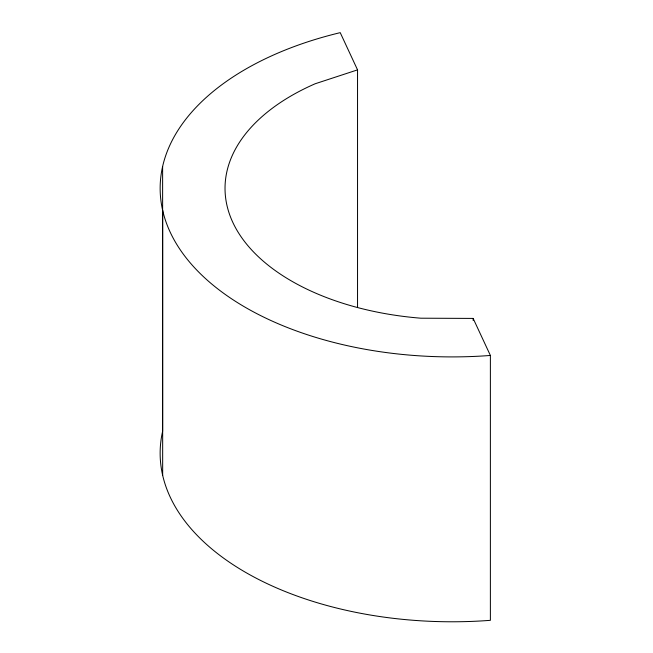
<?xml version="1.0" encoding="UTF-8"?>
<svg xmlns="http://www.w3.org/2000/svg" width="653" height="653" viewBox="0 0 653 653"><rect width="100%" height="100%" fill="white"/><g stroke="black" fill="none" stroke-linecap="round" stroke-linejoin="round"><path stroke-width="0.98" d="M490.379 355.452A291.964 168.564 0 0 1 170.139 232.06A291.964 168.564 0 0 1 340.229 32.65L357.542 69.871L315.179 83.755A227.081 131.106 0 0 0 232.346 221.359A227.081 131.106 0 0 0 420.834 318.199L473.147 318.419L490.379 355.452L490.379 620.326A291.964 168.564 0 0 1 162.621 431.306L162.621 166.433M473.147 318.419L473.147 320.46M357.542 69.871L357.542 307.236M162.662 210.437L162.662 475.311"/></g></svg>
